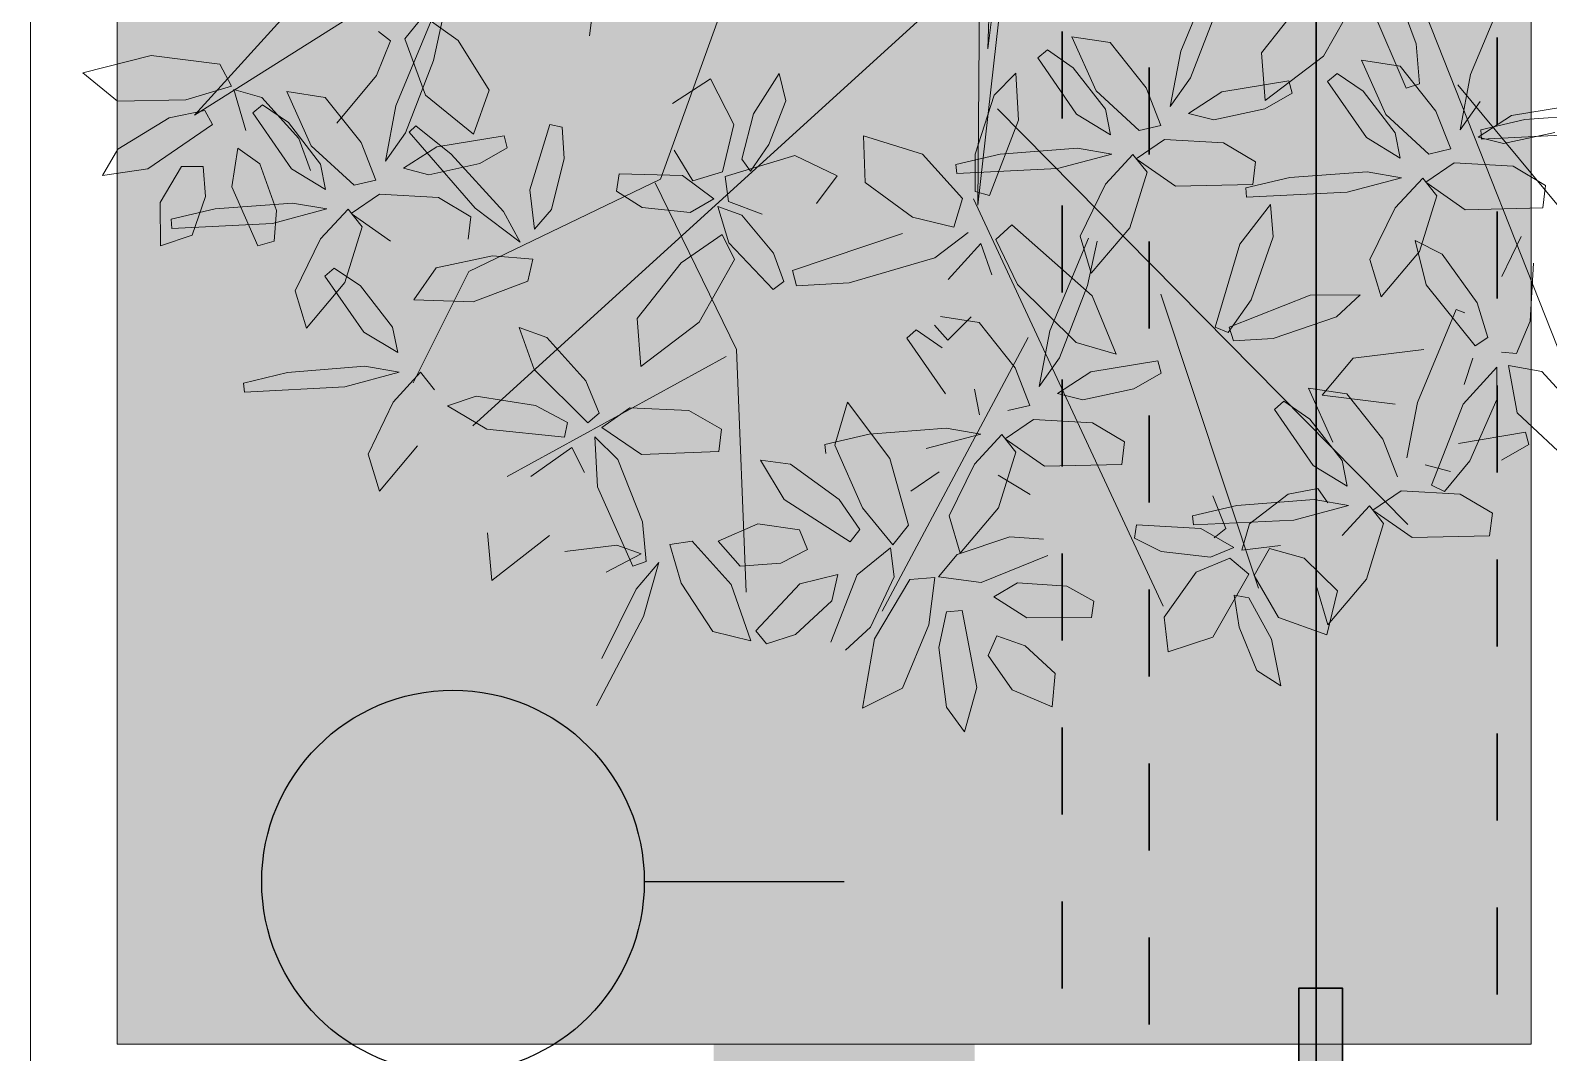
# Model space of a CAD drawing. Header units: metres. Extents: x 349703 to 349913, y 9282546 to 9282694.
# Drawn here: x 349772.334 to 349774.08, y 9282633.417 to 9282634.592 of the extents above; entities that cross this region are included whole.
import ezdxf

# ---------------------------------------------------------------- set-up
doc = ezdxf.new("R2010")
doc.units = ezdxf.units.M
doc.header["$LTSCALE"] = 0.25
doc.linetypes.add('01 nivel$0$HIDDEN2', pattern=[0.1875, 0.125, -0.0625])
for name, color, linetype, lineweight in [('.', 7, 'Continuous', 0), ('0_ CUNETAS', 160, 'Continuous', 5), ('AREA-VERDE', 3, 'CONTINUOUS', 9), ('ARQ-FONDO', 253, 'CONTINUOUS', 9), ('CUNETAS-RED', 5, 'CONTINUOUS', 18), ('LLORAD-SIMB', 1, 'CONTINUOUS', 25), ('LLORAD-TRAMO', 1, 'CONTINUOUS', 70)]:
    doc.layers.add(name, color=color, linetype=linetype, lineweight=lineweight)

# ---------------------------------------------------------------- blocks, each defined once
blk = doc.blocks.new('67')
at = {"layer": 'AREA-VERDE', "lineweight": 0, "true_color": 0xc4e4b2, "transparency": 33554687}
h = blk.add_hatch(color=3, dxfattribs=at)
h.dxf.hatch_style = 1
h.paths.add_polyline_path([(349446.7844, 9282633.4262), (349448.4105, 9282633.4262), (349448.4105, 9282637.096), (349446.7844, 9282637.096)])
at = {"layer": 'ARQ-FONDO', "flags": 128}
blk.add_lwpolyline([(349446.6839, 9282641.1169), (349448.5105, 9282641.1169), (349448.5105, 9282603.1406), (349448.054, 9282603.1406), (349448.054, 9282603.2406), (349447.8216, 9282603.2406), (349447.8216, 9282622.86), (349446.6844, 9282622.86), (349446.6844, 9282641.1169)], dxfattribs=at)
at = {"layer": 'ARQ-FONDO'}
blk.add_lwpolyline([(349446.7844, 9282637.096), (349448.4105, 9282637.096), (349448.4105, 9282633.4262), (349446.7844, 9282633.4262)], close=True, dxfattribs=at)
blk = doc.blocks.new('ARR2')
at = {"layer": 'ARQ-FONDO', "lineweight": 5}
for p, q in [((2740.9114, 1214.2586), (2740.9047, 1213.4719)), ((2740.9216, 1213.7321), (2740.9402, 1214.2786)), ((2740.6354, 1214.2321), (2740.3772, 1213.5152)), ((2740.9047, 1213.4719), (2740.9909, 1214.2402)), ((2740.9849, 1214.2535), (2740.9216, 1213.7321)), ((2739.6024, 1213.6218), (2740.5631, 1214.2272)), ((2741.5062, 1214.1534), (2741.9224, 1213.0996)), ((2739.9988, 1214.0577), (2739.6024, 1213.6218)), ((2740.9133, 1213.8764), (2740.0653, 1213.1056)), ((2741.2422, 1213.7283), (2741.3067, 1213.8826)), ((2741.6338, 1213.7401), (2741.5947, 1213.8441)), ((2741.7241, 1213.6891), (2741.7885, 1213.8435)), ((2741.305, 1213.8037), (2741.2584, 1213.6836)), ((2741.3763, 1213.7255), (2741.4497, 1213.818)), ((2741.5386, 1213.8235), (2741.4794, 1213.7197)), ((2739.9372, 1213.6373), (2740.0016, 1213.7916)), ((2739.9832, 1213.7869), (2739.9522, 1213.7483)), ((2740.0407, 1213.7457), (2739.9832, 1213.7869)), ((2740.016, 1213.7864), (2740, 1213.7127)), ((2740.259, 1213.7534), (2740.2623, 1213.7796)), ((2741.56, 1213.7993), (2741.6169, 1213.6665)), ((2739.9086, 1213.7605), (2739.9284, 1213.7452)), ((2741.0609, 1213.7521), (2741.1248, 1213.7423)), ((2741.1016, 1213.662), (2741.0609, 1213.7521)), ((2739.9284, 1213.7452), (2739.9053, 1213.6876)), ((2739.9522, 1213.7483), (2739.9865, 1213.6551)), ((2740.0922, 1213.6632), (2740.0407, 1213.7457)), ((2741.0044, 1213.7167), (2741.0204, 1213.7301)), ((2741.0204, 1213.7301), (2741.0635, 1213.7005)), ((2741.1248, 1213.7423), (2741.1845, 1213.6673)), ((2741.2248, 1213.6363), (2741.2422, 1213.7283)), ((2741.3824, 1213.6459), (2741.3763, 1213.7255)), ((2741.6393, 1213.674), (2741.6338, 1213.7401)), ((2739.5303, 1213.7208), (2739.4169, 1213.6922)), ((2739.6444, 1213.7067), (2739.5303, 1213.7208)), ((2739.6642, 1213.67), (2739.6444, 1213.7067)), ((2740, 1213.7127), (2739.9534, 1213.5926)), ((2741.0691, 1213.6236), (2741.0044, 1213.7167)), ((2741.0635, 1213.7005), (2741.1168, 1213.6316)), ((2741.4794, 1213.7197), (2741.3824, 1213.6459)), ((2741.5427, 1213.713), (2741.6067, 1213.7031)), ((2741.5834, 1213.6229), (2741.5427, 1213.713)), ((2741.6067, 1213.7031), (2741.6664, 1213.6282)), ((2739.4169, 1213.6922), (2739.4742, 1213.6452)), ((2739.9053, 1213.6876), (2739.8391, 1213.6086)), ((2740.4603, 1213.6823), (2740.3971, 1213.6412)), ((2740.4991, 1213.606), (2740.4603, 1213.6823)), ((2740.532, 1213.6241), (2740.5743, 1213.6911)), ((2740.5743, 1213.6911), (2740.5856, 1213.6453)), ((2740.9321, 1213.655), (2740.9682, 1213.6913)), ((2740.9682, 1213.6913), (2740.9723, 1213.6134)), ((2741.2584, 1213.6836), (2741.2248, 1213.6363)), ((2741.3103, 1213.6603), (2741.4221, 1213.6786)), ((2741.4221, 1213.6786), (2741.4273, 1213.6584)), ((2741.4862, 1213.6775), (2741.5022, 1213.6909)), ((2741.5509, 1213.5844), (2741.4862, 1213.6775)), ((2741.5022, 1213.6909), (2741.5454, 1213.6613)), ((2741.7067, 1213.5971), (2741.7241, 1213.6891)), ((2739.588, 1213.6472), (2739.6642, 1213.67)), ((2739.6676, 1213.6646), (2739.6876, 1213.596)), ((2739.7143, 1213.6513), (2739.6676, 1213.6646)), ((2739.7759, 1213.583), (2739.7143, 1213.6513)), ((2739.7558, 1213.6611), (2739.8198, 1213.6513)), ((2739.7965, 1213.571), (2739.7558, 1213.6611)), ((2739.8198, 1213.6513), (2739.8795, 1213.5763)), ((2739.9865, 1213.6551), (2740.0663, 1213.5903)), ((2740.0663, 1213.5903), (2740.0922, 1213.6632)), ((2740.9002, 1213.5569), (2740.9321, 1213.655)), ((2741.1728, 1213.5962), (2741.1016, 1213.662)), ((2741.1845, 1213.6673), (2741.2093, 1213.6047)), ((2741.2551, 1213.6244), (2741.3103, 1213.6603)), ((2741.4273, 1213.6584), (2741.382, 1213.6322)), ((2741.5454, 1213.6613), (2741.5987, 1213.5924)), ((2741.6169, 1213.6665), (2741.6393, 1213.674)), ((2741.7026, 1213.6723), (2742.0451, 1213.2589)), ((2739.4742, 1213.6452), (2739.588, 1213.6472)), ((2739.6197, 1213.6293), (2739.5604, 1213.6171)), ((2739.6323, 1213.6062), (2739.6197, 1213.6293)), ((2739.6994, 1213.6256), (2739.7153, 1213.639)), ((2739.764, 1213.5325), (2739.6994, 1213.6256)), ((2739.7153, 1213.639), (2739.7585, 1213.6094)), ((2739.9198, 1213.5452), (2739.9372, 1213.6373)), ((2740.5122, 1213.5484), (2740.532, 1213.6241)), ((2740.5856, 1213.6453), (2740.5573, 1213.5728)), ((2740.9374, 1213.632), (2741.6198, 1212.9417)), ((2741.1168, 1213.6316), (2741.1252, 1213.5892)), ((2741.2969, 1213.6137), (2741.2551, 1213.6244)), ((2741.382, 1213.6322), (2741.2969, 1213.6137)), ((2741.6664, 1213.6282), (2741.6911, 1213.5655)), ((2741.7402, 1213.6445), (2741.7067, 1213.5971)), ((2741.7921, 1213.6211), (2741.904, 1213.6395)), ((2741.8142, 1213.6143), (2741.9427, 1213.6239)), ((2739.5604, 1213.6171), (2739.4749, 1213.5653)), ((2739.525, 1213.5325), (2739.6323, 1213.6062)), ((2739.7585, 1213.6094), (2739.8118, 1213.5405)), ((2739.9593, 1213.5932), (2739.9704, 1213.6037)), ((2739.9704, 1213.6037), (2740.0293, 1213.5567)), ((2740.1602, 1213.4977), (2740.1934, 1213.6061)), ((2740.1934, 1213.6061), (2740.2138, 1213.6018)), ((2740.2138, 1213.6018), (2740.2172, 1213.5496)), ((2740.4805, 1213.5274), (2740.4991, 1213.606)), ((2740.9723, 1213.6134), (2740.9243, 1213.4881)), ((2741.1252, 1213.5892), (2741.0691, 1213.6236)), ((2741.2093, 1213.6047), (2741.1728, 1213.5962)), ((2741.6546, 1213.5571), (2741.5834, 1213.6229)), ((2741.7369, 1213.5853), (2741.7921, 1213.6211)), ((2741.7408, 1213.5971), (2741.8142, 1213.6143)), ((2739.7951, 1213.53), (2739.7759, 1213.583)), ((2739.8795, 1213.5763), (2739.9042, 1213.5137)), ((2739.9534, 1213.5926), (2739.9198, 1213.5452)), ((2740.069, 1213.4669), (2739.9593, 1213.5932)), ((2740.0052, 1213.5693), (2740.1171, 1213.5876)), ((2740.1171, 1213.5876), (2740.1223, 1213.5674)), ((2740.7145, 1213.5871), (2740.7177, 1213.5098)), ((2740.8127, 1213.5568), (2740.7145, 1213.5871)), ((2741.215, 1213.5814), (2741.168, 1213.5493)), ((2741.3132, 1213.5759), (2741.215, 1213.5814)), ((2741.3667, 1213.544), (2741.3132, 1213.5759)), ((2741.607, 1213.55), (2741.5509, 1213.5844)), ((2741.5987, 1213.5924), (2741.607, 1213.55)), ((2741.7788, 1213.5746), (2741.7369, 1213.5853)), ((2741.7423, 1213.5819), (2741.7408, 1213.5971)), ((2741.9093, 1213.5901), (2741.7423, 1213.5819)), ((2741.8639, 1213.593), (2741.7788, 1213.5746)), ((2739.4749, 1213.5653), (2739.4495, 1213.5213)), ((2739.6743, 1213.5669), (2739.6645, 1213.5025)), ((2739.7111, 1213.5406), (2739.6743, 1213.5669)), ((2739.8677, 1213.5052), (2739.7965, 1213.571)), ((2739.95, 1213.5334), (2740.0052, 1213.5693)), ((2740.0293, 1213.5567), (2740.1162, 1213.4616)), ((2740.1223, 1213.5674), (2740.077, 1213.5412)), ((2740.2172, 1213.5496), (2740.196, 1213.4651)), ((2740.4001, 1213.5635), (2740.4311, 1213.5124)), ((2740.6007, 1213.5547), (2740.485, 1213.5199)), ((2740.5269, 1213.5286), (2740.5122, 1213.5484)), ((2740.5573, 1213.5728), (2740.5269, 1213.5286)), ((2740.6711, 1213.5211), (2740.6007, 1213.5547)), ((2740.8793, 1213.4831), (2740.8127, 1213.5568)), ((2740.8685, 1213.5399), (2740.9418, 1213.5571)), ((2740.9003, 1213.4949), (2740.9002, 1213.5569)), ((2740.9418, 1213.5571), (2741.0703, 1213.5667)), ((2741.1275, 1213.5568), (2741.037, 1213.5329)), ((2741.0703, 1213.5667), (2741.1275, 1213.5568)), ((2741.1168, 1213.507), (2741.1627, 1213.5563)), ((2741.1627, 1213.5563), (2741.1861, 1213.527)), ((2741.168, 1213.5493), (2741.2335, 1213.5036)), ((2741.6911, 1213.5655), (2741.6546, 1213.5571)), ((2739.4495, 1213.5213), (2739.525, 1213.5325)), ((2739.581, 1213.5364), (2739.5451, 1213.4767)), ((2739.6168, 1213.5363), (2739.581, 1213.5364)), ((2739.6206, 1213.4867), (2739.6168, 1213.5363)), ((2739.739, 1213.4633), (2739.7111, 1213.5406)), ((2739.8201, 1213.4982), (2739.764, 1213.5325)), ((2739.8118, 1213.5405), (2739.8201, 1213.4982)), ((2739.9919, 1213.5227), (2739.95, 1213.5334)), ((2740.077, 1213.5412), (2739.9919, 1213.5227)), ((2740.3086, 1213.5241), (2740.3038, 1213.4953)), ((2740.414, 1213.5212), (2740.3086, 1213.5241)), ((2740.4311, 1213.5124), (2740.4805, 1213.5274)), ((2740.8699, 1213.5247), (2740.8685, 1213.5399)), ((2741.037, 1213.5329), (2740.8699, 1213.5247)), ((2741.1861, 1213.527), (2741.1573, 1213.4344)), ((2741.3622, 1213.5067), (2741.3667, 1213.544)), ((2741.4237, 1213.518), (2741.5522, 1213.5276)), ((2741.5522, 1213.5276), (2741.6094, 1213.5176)), ((2741.6968, 1213.5423), (2741.6499, 1213.5102)), ((2741.7951, 1213.5367), (2741.6968, 1213.5423)), ((2741.8486, 1213.5048), (2741.7951, 1213.5367)), ((2739.6645, 1213.5025), (2739.708, 1213.4044)), ((2739.9042, 1213.5137), (2739.8677, 1213.5052)), ((2740.3772, 1213.5152), (2740.0587, 1213.3619)), ((2740.1678, 1213.4323), (2740.1602, 1213.4977)), ((2740.3684, 1213.5093), (2740.5038, 1213.2324)), ((2740.4661, 1213.4829), (2740.414, 1213.5212)), ((2740.485, 1213.5199), (2740.49, 1213.4785)), ((2740.6365, 1213.4749), (2740.6711, 1213.5211)), ((2740.7177, 1213.5098), (2740.7962, 1213.4524)), ((2741.0748, 1213.4209), (2741.1168, 1213.507)), ((2741.2335, 1213.5036), (2741.3622, 1213.5067)), ((2741.3503, 1213.5007), (2741.4237, 1213.518)), ((2741.3517, 1213.4855), (2741.3503, 1213.5007)), ((2741.6094, 1213.5176), (2741.5188, 1213.4937)), ((2741.5987, 1213.4679), (2741.6446, 1213.5172)), ((2741.6446, 1213.5172), (2741.6679, 1213.4879)), ((2741.6499, 1213.5102), (2741.7153, 1213.4644)), ((2741.844, 1213.4676), (2741.8486, 1213.5048)), ((2739.5451, 1213.4767), (2739.5461, 1213.4045)), ((2739.5986, 1213.4223), (2739.6206, 1213.4867)), ((2739.6368, 1213.4661), (2739.7653, 1213.4757)), ((2739.7653, 1213.4757), (2739.8225, 1213.4658)), ((2739.9099, 1213.4904), (2739.863, 1213.4583)), ((2740.0082, 1213.4848), (2739.9099, 1213.4904)), ((2740.0617, 1213.4529), (2740.0082, 1213.4848)), ((2740.3038, 1213.4953), (2740.3466, 1213.4683)), ((2740.4268, 1213.4599), (2740.4661, 1213.4829)), ((2740.49, 1213.4785), (2740.5462, 1213.457)), ((2740.865, 1213.4358), (2740.8793, 1213.4831)), ((2740.8976, 1213.4825), (2741.2131, 1212.8057)), ((2740.9243, 1213.4881), (2740.9003, 1213.4949)), ((2741.3916, 1213.4732), (2741.3406, 1213.4076)), ((2741.5188, 1213.4937), (2741.3517, 1213.4855)), ((2741.396, 1213.4197), (2741.3916, 1213.4732)), ((2741.6679, 1213.4879), (2741.6391, 1213.3953)), ((2739.5634, 1213.4488), (2739.6368, 1213.4661)), ((2739.5649, 1213.4336), (2739.5634, 1213.4488)), ((2739.8225, 1213.4658), (2739.7319, 1213.4419)), ((2739.7347, 1213.4124), (2739.739, 1213.4633)), ((2739.8118, 1213.416), (2739.8577, 1213.4653)), ((2739.8577, 1213.4653), (2739.881, 1213.436)), ((2739.863, 1213.4583), (2739.9284, 1213.4126)), ((2740.0572, 1213.4157), (2740.0617, 1213.4529)), ((2740.1438, 1213.4105), (2740.069, 1213.4669)), ((2740.1162, 1213.4616), (2740.1438, 1213.4105)), ((2740.196, 1213.4651), (2740.1678, 1213.4323)), ((2740.3466, 1213.4683), (2740.4268, 1213.4599)), ((2740.4728, 1213.4701), (2740.491, 1213.4098)), ((2740.5122, 1213.4553), (2740.4728, 1213.4701)), ((2740.5652, 1213.3924), (2740.5122, 1213.4553)), ((2740.7962, 1213.4524), (2740.865, 1213.4358)), ((2741.5567, 1213.3817), (2741.5987, 1213.4679)), ((2741.7153, 1213.4644), (2741.844, 1213.4676)), ((2739.5461, 1213.4045), (2739.5986, 1213.4223)), ((2739.7319, 1213.4419), (2739.5649, 1213.4336)), ((2739.881, 1213.436), (2739.8523, 1213.3434)), ((2740.4116, 1213.3762), (2740.48, 1213.4232)), ((2740.48, 1213.4232), (2740.5005, 1213.3817)), ((2740.7793, 1213.4252), (2740.5966, 1213.3638)), ((2740.8332, 1213.3848), (2740.8888, 1213.4267)), ((2740.9615, 1213.4397), (2740.9349, 1213.4152)), ((2741.095, 1213.3213), (2740.9615, 1213.4397)), ((2741.1573, 1213.4344), (2741.0935, 1213.3589)), ((2739.708, 1213.4044), (2739.7347, 1213.4124)), ((2739.7698, 1213.3299), (2739.8118, 1213.416)), ((2740.491, 1213.4098), (2740.5646, 1213.3319)), ((2740.8555, 1213.3486), (2740.9097, 1213.4086)), ((2740.9097, 1213.4086), (2740.9282, 1213.3565)), ((2740.9349, 1213.4152), (2740.9708, 1213.3404)), ((2741.0243, 1213.2631), (2741.0888, 1213.4174)), ((2741.0935, 1213.3589), (2741.0748, 1213.4209)), ((2741.1031, 1213.4122), (2741.0871, 1213.3385)), ((2741.3406, 1213.4076), (2741.2992, 1213.2692)), ((2741.3593, 1213.3148), (2741.396, 1213.4197)), ((2741.632, 1213.4135), (2741.6504, 1213.3399)), ((2741.6767, 1213.3909), (2741.632, 1213.4135)), ((2741.8081, 1213.4202), (2741.7762, 1213.3538)), ((2740.0044, 1213.3679), (2740.098, 1213.3881)), ((2740.098, 1213.3881), (2740.1651, 1213.3825)), ((2740.1651, 1213.3825), (2740.1565, 1213.3461)), ((2740.3382, 1213.2837), (2740.4116, 1213.3762)), ((2740.5005, 1213.3817), (2740.4413, 1213.2779)), ((2740.5823, 1213.3455), (2740.5652, 1213.3924)), ((2740.6909, 1213.3429), (2740.8332, 1213.3848)), ((2741.5753, 1213.3198), (2741.5567, 1213.3817)), ((2741.6391, 1213.3953), (2741.5753, 1213.3198)), ((2741.735, 1213.3098), (2741.6767, 1213.3909)), ((2741.823, 1213.2793), (2741.8287, 1213.3759)), ((2739.819, 1213.354), (2739.8349, 1213.3675)), ((2739.8841, 1213.2612), (2739.819, 1213.354)), ((2739.8349, 1213.3675), (2739.8782, 1213.3381)), ((2740.0587, 1213.3619), (2739.9661, 1213.1769)), ((2739.9672, 1213.315), (2740.0044, 1213.3679)), ((2740.5966, 1213.3638), (2740.6033, 1213.3383)), ((2739.7884, 1213.2679), (2739.7698, 1213.3299)), ((2739.8523, 1213.3434), (2739.7884, 1213.2679)), ((2739.8782, 1213.3381), (2739.9319, 1213.2695)), ((2740.1565, 1213.3461), (2740.066, 1213.3115)), ((2740.5646, 1213.3319), (2740.5823, 1213.3455)), ((2740.6033, 1213.3383), (2740.6909, 1213.3429)), ((2740.9708, 1213.3404), (2741.0681, 1213.2439)), ((2741.0871, 1213.3385), (2741.0405, 1213.2184)), ((2741.135, 1213.2246), (2741.095, 1213.3213)), ((2741.2088, 1213.3241), (2741.3717, 1212.8358)), ((2741.4573, 1213.3225), (2741.3229, 1213.2693)), ((2741.5403, 1213.3232), (2741.4573, 1213.3225)), ((2741.501, 1213.2866), (2741.5403, 1213.3232)), ((2741.6504, 1213.3399), (2741.7318, 1213.2384)), ((2740.066, 1213.3115), (2739.9672, 1213.315)), ((2741.3211, 1213.2606), (2741.3593, 1213.3148)), ((2741.6357, 1213.1444), (2741.7001, 1213.2988)), ((2741.7001, 1213.2988), (2741.7145, 1213.2935)), ((2741.7527, 1213.2522), (2741.735, 1213.3098)), ((2740.3443, 1213.2041), (2740.3382, 1213.2837)), ((2740.4413, 1213.2779), (2740.3443, 1213.2041)), ((2740.8547, 1213.2477), (2740.833, 1213.273)), ((2740.843, 1213.2869), (2740.9069, 1213.2771)), ((2740.8937, 1213.2867), (2740.8547, 1213.2477)), ((2740.9069, 1213.2771), (2740.9666, 1213.2021)), ((2741.396, 1213.2504), (2741.501, 1213.2866)), ((2741.8006, 1213.2254), (2741.823, 1213.2793)), ((2739.9404, 1213.2271), (2739.8841, 1213.2612)), ((2739.9319, 1213.2695), (2739.9404, 1213.2271)), ((2740.1423, 1213.2687), (2740.1671, 1213.1993)), ((2740.1883, 1213.2521), (2740.1423, 1213.2687)), ((2740.2529, 1213.1802), (2740.1883, 1213.2521)), ((2740.9887, 1213.2525), (2740.7458, 1212.7974)), ((2740.7865, 1213.2514), (2740.8025, 1213.2649)), ((2740.8512, 1213.1584), (2740.7865, 1213.2514)), ((2740.8025, 1213.2649), (2740.8457, 1213.2353)), ((2741.007, 1213.171), (2741.0243, 1213.2631)), ((2741.2992, 1213.2692), (2741.3211, 1213.2606)), ((2741.3229, 1213.2693), (2741.3298, 1213.2467)), ((2741.3298, 1213.2467), (2741.396, 1213.2504)), ((2741.7318, 1213.2384), (2741.7527, 1213.2522)), ((2740.4862, 1213.2206), (2740.1221, 1213.0213)), ((2740.5038, 1213.2324), (2740.5199, 1212.8292)), ((2741.0681, 1213.2439), (2741.135, 1213.2246)), ((2741.5289, 1213.2177), (2741.6461, 1213.2322)), ((2741.7757, 1213.2279), (2741.8006, 1213.2254)), ((2739.7572, 1213.1941), (2739.8857, 1213.2044)), ((2739.9429, 1213.1948), (2739.8525, 1213.1704)), ((2739.8857, 1213.2044), (2739.9429, 1213.1948)), ((2740.1671, 1213.1993), (2740.2562, 1213.1104)), ((2740.9666, 1213.2021), (2740.9914, 1213.1395)), ((2741.0405, 1213.2184), (2741.007, 1213.171)), ((2741.0372, 1213.1592), (2741.0924, 1213.1951)), ((2741.0924, 1213.1951), (2741.2042, 1213.2134)), ((2741.2042, 1213.2134), (2741.2095, 1213.1932)), ((2741.4775, 1213.1566), (2741.5289, 1213.2177)), ((2741.7677, 1213.2029), (2741.7117, 1213.1416)), ((2741.7279, 1213.2179), (2741.7133, 1213.1739)), ((2741.7678, 1213.1492), (2741.7677, 1213.2029)), ((2741.7868, 1213.2057), (2741.8014, 1213.1273)), ((2741.8427, 1213.1958), (2741.7868, 1213.2057)), ((2741.9089, 1213.1229), (2741.8427, 1213.1958)), ((2739.684, 1213.1765), (2739.7572, 1213.1941)), ((2739.6855, 1213.1613), (2739.684, 1213.1765)), ((2739.8525, 1213.1704), (2739.6855, 1213.1613)), ((2739.9325, 1213.1449), (2739.9781, 1213.1945)), ((2739.9781, 1213.1945), (2740.0016, 1213.1653)), ((2740.2755, 1213.1263), (2740.2529, 1213.1802)), ((2741.2095, 1213.1932), (2741.1642, 1213.167)), ((2739.891, 1213.0586), (2739.9325, 1213.1449)), ((2740.0707, 1213.1547), (2740.0232, 1213.1389)), ((2740.1694, 1213.139), (2740.0707, 1213.1547)), ((2740.6882, 1213.1446), (2740.667, 1213.0735)), ((2740.7584, 1213.0511), (2740.6882, 1213.1446)), ((2740.899, 1213.1664), (2740.9073, 1213.124)), ((2741.0791, 1213.1485), (2741.0372, 1213.1592)), ((2741.1642, 1213.167), (2741.0791, 1213.1485)), ((2741.3979, 1213.1328), (2741.4138, 1213.1462)), ((2741.4138, 1213.1462), (2741.457, 1213.1166)), ((2741.4543, 1213.1682), (2741.5183, 1213.1584)), ((2741.495, 1213.0781), (2741.4543, 1213.1682)), ((2741.5984, 1213.1413), (2741.4775, 1213.1566)), ((2741.5183, 1213.1584), (2741.578, 1213.0834)), ((2741.6183, 1213.0524), (2741.6357, 1213.1444)), ((2741.7228, 1213.0476), (2741.7678, 1213.1492)), ((2740.0232, 1213.1389), (2740.0884, 1213.1002)), ((2740.2228, 1213.1111), (2740.1694, 1213.139)), ((2740.2562, 1213.1104), (2740.2755, 1213.1263)), ((2740.3262, 1213.1354), (2740.2797, 1213.1026)), ((2740.4245, 1213.1312), (2740.3262, 1213.1354)), ((2740.4784, 1213.1), (2740.4245, 1213.1312)), ((2740.9914, 1213.1395), (2740.9549, 1213.131)), ((2741.4625, 1213.0397), (2741.3979, 1213.1328)), ((2741.7117, 1213.1416), (2741.6592, 1213.007)), ((2741.8014, 1213.1273), (2741.8954, 1213.0393)), ((2740.0884, 1213.1002), (2740.2178, 1213.0866)), ((2740.2178, 1213.0866), (2740.2228, 1213.1111)), ((2740.2797, 1213.1026), (2740.3457, 1213.0578)), ((2740.4744, 1213.0627), (2740.4784, 1213.1)), ((2740.724, 1213.0919), (2740.8524, 1213.1015)), ((2740.8524, 1213.1015), (2740.9096, 1213.0916)), ((2740.9971, 1213.1162), (2740.9502, 1213.0841)), ((2741.0954, 1213.1107), (2740.9971, 1213.1162)), ((2741.1488, 1213.0788), (2741.0954, 1213.1107)), ((2741.457, 1213.1166), (2741.5103, 1213.0477)), ((2741.7037, 1213.0764), (2741.8156, 1213.0947)), ((2741.8156, 1213.0947), (2741.8208, 1213.0745)), ((2739.9734, 1213.0725), (2739.9099, 1212.9967)), ((2740.1619, 1213.0213), (2740.2296, 1213.0693)), ((2740.2296, 1213.0693), (2740.2507, 1213.028)), ((2740.2683, 1213.0871), (2740.2724, 1213.0041)), ((2740.3065, 1213.0494), (2740.2683, 1213.0871)), ((2740.6506, 1213.0747), (2740.724, 1213.0919)), ((2740.652, 1213.0595), (2740.6506, 1213.0747)), ((2740.667, 1213.0735), (2740.7129, 1212.9693)), ((2740.9096, 1213.0916), (2740.8191, 1213.0677)), ((2740.899, 1213.0418), (2740.9448, 1213.0911)), ((2740.9448, 1213.0911), (2740.9682, 1213.0618)), ((2740.9502, 1213.0841), (2741.0156, 1213.0384)), ((2741.1443, 1213.0415), (2741.1488, 1213.0788)), ((2741.578, 1213.0834), (2741.6027, 1213.0208)), ((2741.8208, 1213.0745), (2741.7755, 1213.0483)), ((2739.9099, 1212.9967), (2739.891, 1213.0586)), ((2740.3471, 1212.9459), (2740.3065, 1213.0494)), ((2740.3457, 1213.0578), (2740.4744, 1213.0627)), ((2740.5432, 1213.0483), (2740.5828, 1212.983)), ((2740.5936, 1213.0419), (2740.5432, 1213.0483)), ((2740.7896, 1212.9404), (2740.7584, 1213.0511)), ((2740.9682, 1213.0618), (2740.9394, 1212.9692)), ((2741.5103, 1213.0477), (2741.5187, 1213.0053)), ((2741.6804, 1212.9966), (2741.7228, 1213.0476)), ((2740.6745, 1212.9832), (2740.5936, 1213.0419)), ((2740.8403, 1213.0291), (2740.7934, 1212.997)), ((2740.857, 1212.9557), (2740.899, 1213.0418)), ((2740.992, 1212.9916), (2740.9385, 1213.0235)), ((2741.0156, 1213.0384), (2741.1443, 1213.0415)), ((2741.5187, 1213.0053), (2741.4625, 1213.0397)), ((2741.6904, 1213.0298), (2741.6486, 1213.0405)), ((2740.2724, 1213.0041), (2740.3312, 1212.8721)), ((2741.4703, 1213.0015), (2741.4206, 1212.9917)), ((2741.4866, 1212.9773), (2741.4703, 1213.0015)), ((2741.6084, 1212.9976), (2741.5615, 1212.9655)), ((2741.7067, 1212.992), (2741.6084, 1212.9976)), ((2741.6592, 1213.007), (2741.6804, 1212.9966)), ((2740.5828, 1212.983), (2740.6923, 1212.9126)), ((2740.7087, 1212.9332), (2740.6745, 1212.9832)), ((2740.7129, 1212.9693), (2740.7635, 1212.9079)), ((2740.9394, 1212.9692), (2740.8756, 1212.8937)), ((2741.2619, 1212.956), (2741.3353, 1212.9732)), ((2741.3172, 1212.935), (2741.2954, 1212.9893)), ((2741.3353, 1212.9732), (2741.4638, 1212.9828)), ((2741.4206, 1212.9917), (2741.3566, 1212.9426)), ((2741.521, 1212.9729), (2741.4304, 1212.949)), ((2741.4638, 1212.9828), (2741.521, 1212.9729)), ((2741.5103, 1212.9231), (2741.5562, 1212.9724)), ((2741.5562, 1212.9724), (2741.5795, 1212.9431)), ((2741.7602, 1212.9601), (2741.7067, 1212.992)), ((2740.3534, 1212.8799), (2740.3471, 1212.9459)), ((2740.5392, 1212.9429), (2740.473, 1212.914)), ((2740.6081, 1212.9329), (2740.5392, 1212.9429)), ((2740.8756, 1212.8937), (2740.857, 1212.9557)), ((2741.2634, 1212.9408), (2741.2619, 1212.956)), ((2741.4304, 1212.949), (2741.2634, 1212.9408)), ((2741.3566, 1212.9426), (2741.3439, 1212.8989)), ((2741.5795, 1212.9431), (2741.5508, 1212.8505)), ((2741.5615, 1212.9655), (2741.627, 1212.9197)), ((2741.7557, 1212.9228), (2741.7602, 1212.9601)), ((2740.097, 1212.8483), (2740.0898, 1212.9278)), ((2740.1929, 1212.9234), (2740.097, 1212.8483)), ((2740.6218, 1212.8999), (2740.6081, 1212.9329)), ((2740.6923, 1212.9126), (2740.7087, 1212.9332)), ((2740.7635, 1212.9079), (2740.7896, 1212.9404)), ((2740.9578, 1212.9208), (2740.8705, 1212.8919)), ((2741.014, 1212.917), (2740.9578, 1212.9208)), ((2741.1686, 1212.9408), (2741.1651, 1212.9188)), ((2741.1651, 1212.9188), (2741.2097, 1212.8965)), ((2741.2755, 1212.9348), (2741.1686, 1212.9408)), ((2741.3302, 1212.9035), (2741.2755, 1212.9348)), ((2741.2977, 1212.9194), (2741.3172, 1212.935)), ((2741.627, 1212.9197), (2741.7557, 1212.9228)), ((2740.2182, 1212.8967), (2740.3046, 1212.9074)), ((2740.3453, 1212.893), (2740.2871, 1212.8623)), ((2740.3046, 1212.9074), (2740.3453, 1212.893)), ((2740.3927, 1212.9085), (2740.4298, 1212.9136)), ((2740.4117, 1212.8439), (2740.3927, 1212.9085)), ((2740.4298, 1212.9136), (2740.4948, 1212.8417)), ((2740.473, 1212.914), (2740.5096, 1212.8725)), ((2740.5775, 1212.8772), (2740.6218, 1212.8999)), ((2740.7598, 1212.9027), (2740.7043, 1212.8577)), ((2740.7656, 1212.8544), (2740.7598, 1212.9027)), ((2740.8705, 1212.8919), (2740.8394, 1212.8545)), ((2741.2097, 1212.8965), (2741.2914, 1212.8872)), ((2741.2914, 1212.8872), (2741.3302, 1212.9035)), ((2741.3439, 1212.8989), (2741.4081, 1212.9069)), ((2741.3896, 1212.9015), (2741.3641, 1212.8567)), ((2741.4472, 1212.8857), (2741.3896, 1212.9015)), ((2740.3312, 1212.8721), (2740.3534, 1212.8799)), ((2740.3367, 1212.8343), (2740.3744, 1212.8785)), ((2740.3744, 1212.8785), (2740.3487, 1212.7884)), ((2740.5096, 1212.8725), (2740.5775, 1212.8772)), ((2740.9103, 1212.8452), (2741.0214, 1212.8902)), ((2741.3235, 1212.8857), (2741.2679, 1212.8626)), ((2741.3556, 1212.859), (2741.3235, 1212.8857)), ((2741.5028, 1212.8314), (2741.4472, 1212.8857)), ((2740.4644, 1212.7638), (2740.4117, 1212.8439)), ((2740.4948, 1212.8417), (2740.5272, 1212.7483)), ((2740.6091, 1212.8428), (2740.5356, 1212.7647)), ((2740.6723, 1212.8587), (2740.6091, 1212.8428)), ((2740.7043, 1212.8577), (2740.6605, 1212.7461)), ((2740.6623, 1212.8146), (2740.6723, 1212.8587)), ((2740.7265, 1212.7712), (2740.7656, 1212.8544)), ((2740.7916, 1212.8502), (2740.7328, 1212.7514)), ((2740.8331, 1212.8536), (2740.7916, 1212.8502)), ((2740.8233, 1212.7747), (2740.8331, 1212.8536)), ((2740.8394, 1212.8545), (2740.9103, 1212.8452)), ((2740.9705, 1212.8444), (2740.9316, 1212.8213)), ((2741.0525, 1212.8388), (2740.9705, 1212.8444)), ((2741.2679, 1212.8626), (2741.2147, 1212.7875)), ((2741.2955, 1212.7542), (2741.3556, 1212.859)), ((2741.3641, 1212.8567), (2741.4045, 1212.7868)), ((2741.5508, 1212.8505), (2741.4869, 1212.7751)), ((2740.2794, 1212.7189), (2740.3367, 1212.8343)), ((2740.9316, 1212.8213), (2740.9865, 1212.7864)), ((2741.0974, 1212.8143), (2741.0525, 1212.8388)), ((2741.3311, 1212.8239), (2741.3554, 1212.8197)), ((2741.3395, 1212.7709), (2741.3311, 1212.8239)), ((2741.3554, 1212.8197), (2741.3931, 1212.751)), ((2741.4869, 1212.7751), (2741.4683, 1212.837)), ((2741.4852, 1212.7581), (2741.5028, 1212.8314)), ((2740.6018, 1212.7589), (2740.6623, 1212.8146)), ((2740.8525, 1212.7964), (2740.8398, 1212.7372)), ((2740.8788, 1212.7987), (2740.8525, 1212.7964)), ((2740.9029, 1212.6708), (2740.8788, 1212.7987)), ((2741.0939, 1212.7868), (2741.0974, 1212.8143)), ((2740.3487, 1212.7884), (2740.2706, 1212.6405)), ((2740.685, 1212.733), (2740.7265, 1212.7712)), ((2740.7793, 1212.6696), (2740.8233, 1212.7747)), ((2740.9865, 1212.7864), (2741.0939, 1212.7868)), ((2741.2147, 1212.7875), (2741.2213, 1212.7302)), ((2741.3688, 1212.6988), (2741.3395, 1212.7709)), ((2741.4045, 1212.7868), (2741.4852, 1212.7581)), ((2740.5272, 1212.7483), (2740.4644, 1212.7638)), ((2740.5356, 1212.7647), (2740.5532, 1212.7432)), ((2740.5532, 1212.7432), (2740.6018, 1212.7589)), ((2740.7328, 1212.7514), (2740.7132, 1212.6361)), ((2740.9364, 1212.7563), (2740.922, 1212.7236)), ((2740.9834, 1212.7398), (2740.9364, 1212.7563)), ((2741.2213, 1212.7302), (2741.2955, 1212.7542)), ((2741.3931, 1212.751), (2741.4085, 1212.6733)), ((2740.8398, 1212.7372), (2740.8528, 1212.6381)), ((2740.922, 1212.7236), (2740.9621, 1212.6668)), ((2741.0335, 1212.6938), (2740.9834, 1212.7398)), ((2741.0286, 1212.6386), (2741.0335, 1212.6938)), ((2741.4085, 1212.6733), (2741.3688, 1212.6988)), ((2740.7132, 1212.6361), (2740.7793, 1212.6696)), ((2740.8828, 1212.5972), (2740.9029, 1212.6708)), ((2740.9621, 1212.6668), (2741.0286, 1212.6386)), ((2740.8528, 1212.6381), (2740.8828, 1212.5972))]:
    blk.add_line(p, q, dxfattribs=at)
blk = doc.blocks.new('*U2193')
at = {"layer": '.', "lineweight": 30}
h = blk.add_hatch(color=1, dxfattribs=at)
h.dxf.hatch_style = 1
h.paths.add_polyline_path([(-0.025, -0.05), (-0.1, -0.05), (0, -0.15), (0.1, -0.05), (0.025, -0.05), (0.025, 0.15), (-0.025, 0.15)])
at = {"layer": '0_ CUNETAS', "color": 1, "lineweight": 30}
blk.add_lwpolyline([(-0.1, -0.05), (-0.025, -0.05), (-0.025, 0.15), (0.025, 0.15), (0.025, -0.05), (0.1, -0.05), (0, -0.15)], close=True, dxfattribs=at)
blk = doc.blocks.new('*U2190')
at = {"layer": '0_ CUNETAS', "color": 0, "linetype": 'ByBlock', "lineweight": -2, "transparency": 16777216}
blk.add_blockref('*U2193', (0, 48), dxfattribs=at)
blk = doc.blocks.new('drenaje')
at = {"layer": 'CUNETAS-RED', "linetype": '01 nivel$0$HIDDEN2', "lineweight": 30}
for p, q in [((55.3649, -34.1474), (55.3649, -90.4696)), ((55.4649, -34.1888), (55.4649, -90.5555)), ((55.8649, -34.3545), (55.8649, -90.3803))]:
    blk.add_line(p, q, dxfattribs=at)
at = {"layer": 'CUNETAS-RED', "lineweight": 0}
blk.add_blockref('*U2190', (55.6621, -90.1971), dxfattribs=at)

msp = doc.modelspace()

# ---------------------------------------------------------------- linework, layer by layer
at = {"layer": 'ARQ-FONDO', "lineweight": 30}
msp.add_lwpolyline([(349782.3038, 9282643.2172), (349782.3038, 9282641.6375), (349782.0969, 9282641.4307), (349774.0096, 9282641.4307), (349773.8116, 9282641.2327), (349773.8207, 9282585.0699)], dxfattribs=at)
at = {"layer": 'LLORAD-SIMB'}
msp.add_line((349773.27, 9282633.6131), (349773.04, 9282633.6131), dxfattribs=at)
msp.add_circle((349772.82, 9282633.6131), 0.22, dxfattribs=at)
at = {"layer": 'LLORAD-TRAMO', "const_width": 0.3}
msp.add_lwpolyline([(349773.27, 9282637.44), (349773.27, 9282637.19), (349773.27, 9282636.94), (349773.27, 9282636.69), (349773.27, 9282636.44), (349773.27, 9282636.19), (349773.27, 9282635.94), (349773.27, 9282635.69), (349773.27, 9282635.44), (349773.27, 9282635.19), (349773.27, 9282634.94), (349773.27, 9282634.69), (349773.27, 9282634.44), (349773.27, 9282634.19), (349773.27, 9282633.94), (349773.27, 9282633.69), (349773.27, 9282633.44), (349773.27, 9282633.19)], dxfattribs=at)

# ---------------------------------------------------------------- block references
at = {"layer": 'ARQ-FONDO'}
msp.add_blockref('67', (325.6495, 0), dxfattribs=at)
at = {"layer": 'ARQ-FONDO', "xscale": 0.6917913537138002, "yscale": 0.6917913537138002, "zscale": 0.6917913537138002}
msp.add_blockref('ARR2', (347877.2894, 9281794.9212), dxfattribs=at)
at = {"layer": 'CUNETAS-RED', "lineweight": 30}
msp.add_blockref('drenaje', (349718.1559, 9282675.5378), dxfattribs=at)

doc.saveas('drawing.dxf')
